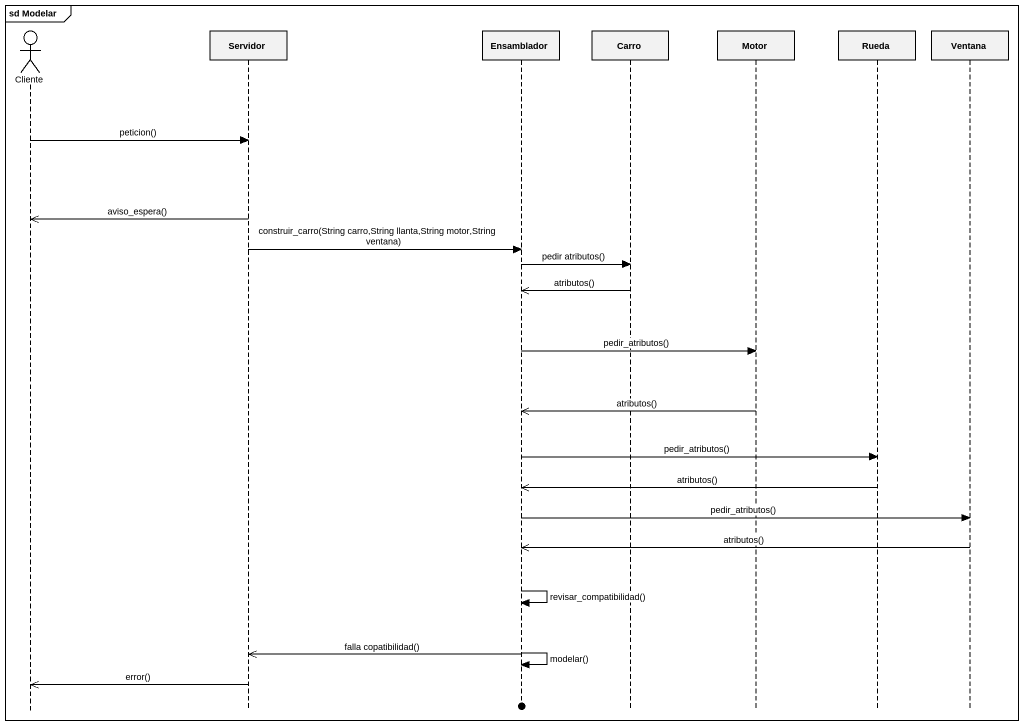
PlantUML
@startuml
mainframe sd Modelar
hide footbox
actor Cliente
participant Servidor
participant Ensamblador
participant Carro
participant Motor
participant Rueda
participant Ventana

Cliente -> Servidor : peticion()
Servidor ->> Cliente : aviso_espera()
Servidor -> Ensamblador : construir_carro(String carro,String llanta,String motor,String ventana)
Ensamblador -> Carro : pedir atributos()
Carro ->> Ensamblador : atributos()
Ensamblador -> Motor : pedir_atributos()
Motor ->> Ensamblador : atributos()
Ensamblador -> Rueda : pedir_atributos()
Rueda ->> Ensamblador : atributos()
Ensamblador -> Ventana : pedir_atributos()
Ventana ->> Ensamblador : atributos()
Ensamblador -> Ensamblador : revisar_compatibilidad()
Ensamblador -> Ensamblador : modelar()
Ensamblador ->> Servidor : falla copatibilidad()
Servidor ->> Cliente : error()
@enduml
